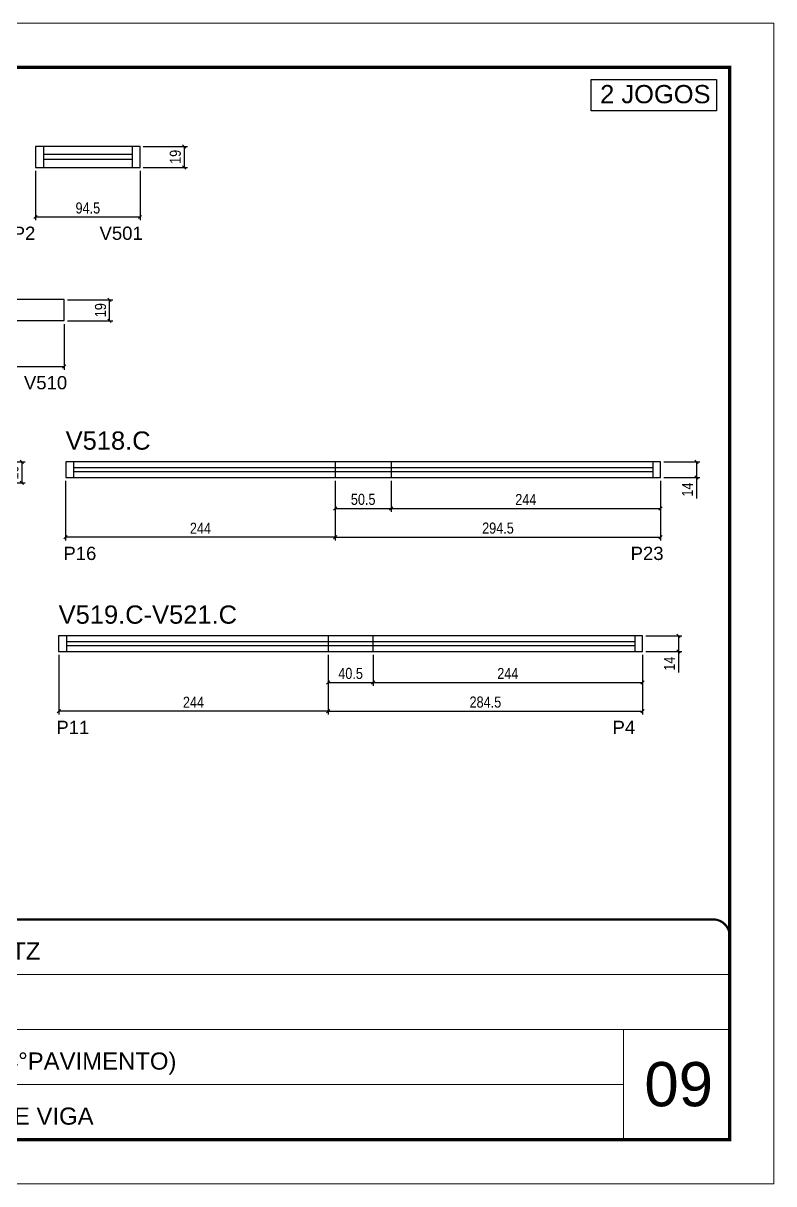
# Model space of a CAD drawing. Extents: x 3245 to 12416, y 917 to 10295.
# Drawn here: x 4051 to 4730, y 6660 to 7710 of the extents above; entities that cross this region are included whole.
import ezdxf

# ---------------------------------------------------------------- set-up
doc = ezdxf.new("R2010")
doc.units = 0
doc.linetypes.add('CONTINUO', pattern=[0])
doc.linetypes.add('DASHED', pattern=[0.75, 0.5, -0.25])
for name, color, linetype in [('5', 5, 'Continuous'), ('COTA', 241, 'Continuous'), ('NOMENCLATURA', 7, 'Continuous'), ('Painéis', 200, 'Continuous'), ('SARR_2.2x7', 40, 'Continuous'), ('SARR_EDITAR', 141, 'Continuous')]:
    doc.layers.add(name, color=color, linetype=linetype)
for name, color, linetype, lineweight in [('CARIMBO', 255, 'Continuous', 9), ('Folhas', 255, 'Continuous', 9), ('SARRAFO DE PRESSAO', 251, 'DASHED', 9)]:
    doc.layers.add(name, color=color, linetype=linetype, lineweight=lineweight)
doc.styles.add('ARIAL', font='arial.ttf')
doc.styles.add('COTA TECNICA', font='techl___.ttf', dxfattribs={"height": 10})
doc.styles.add('COTA TECNICA-50', font='techl___.ttf', dxfattribs={"height": 10})
doc.styles.get("Standard").update_dxf_attribs({"font": 'arial.ttf'})
doc.dimstyles.new('COTA PAINEL-50', dxfattribs={"dimtxt": 10, "dimasz": 3, "dimexe": 3, "dimexo": 3, "dimgap": 3, "dimtad": 1, "dimdec": 1, "dimzin": 12, "dimdsep": 46, "dimtxsty": 'COTA TECNICA-50', "dimblk1": 'OBLIQUE', "dimblk2": 'OBLIQUE', "dimsah": 1, "dimcen": 0.9, "dimclrd": 4, "dimclre": 4, "dimclrt": 240, "dimadec": 1, "dimazin": 3, "dimtfac": 1, "dimtdec": 1, "dimtmove": 0, "dimatfit": 3, "dimfxl": 1, "dimtolj": 1, "dimtzin": 12, "dimarcsym": 0})
doc.dimstyles.new('PAINEL', dxfattribs={"dimtxt": 10, "dimasz": 3, "dimexe": 3, "dimexo": 3, "dimgap": 3, "dimtad": 1, "dimdec": 1, "dimzin": 12, "dimdsep": 46, "dimtxsty": 'COTA TECNICA', "dimblk1": 'OBLIQUE', "dimblk2": 'OBLIQUE', "dimsah": 1, "dimcen": 0.9, "dimclrd": 4, "dimclre": 4, "dimclrt": 240, "dimadec": 1, "dimazin": 3, "dimtfac": 1, "dimtdec": 1, "dimtmove": 0, "dimatfit": 3, "dimfxl": 1, "dimtolj": 1, "dimtzin": 12, "dimarcsym": 0})

# ---------------------------------------------------------------- blocks, each defined once
blk = doc.blocks.new('9999999999')
at = {"color": 30, "linetype": 'CONTINUO'}
for p, q in [((98564.6, 34379.6), (99584, 34379.6)), ((98564.6, 34329.8), (99488, 34329.8)), ((99584, 34329.8), (99488, 34329.8)), ((99488, 34329.8), (99488, 34230.2)), ((98564.6, 34280), (99488, 34280))]:
    blk.add_line(p, q, dxfattribs=at)
at = {"color": 30, "linetype": 'CONTINUO', "const_width": 2}
blk.add_lwpolyline([(99584, 34230.2), (99584, 34414.4, 0.414214), (99569, 34429.4), (98229, 34429.4, 0.414214), (98214, 34414.4), (98214, 34245.2, 0.414214), (98229, 34230.2), (99584, 34230.2)], format="xyb", dxfattribs=at)
at = {"layer": 'Folhas'}
blk.add_lwpolyline([(98139, 34190.2), (99624, 34190.2), (99624, 35240.2), (98139, 35240.2)], close=True, dxfattribs=at)
at = {"layer": 'Folhas', "color": 30, "const_width": 3}
blk.add_lwpolyline([(98214, 34230.2), (99584, 34230.2), (99584, 35200.2), (98214, 35200.2)], close=True, dxfattribs=at)
at = {"color": 7, "linetype": 'Continuous', "ltscale": 5, "style": 'ARIAL'}
for s, height, p in [('SCHWARTZ', 15.48, (98837.7, 34393.1)), ('TIPO (3°/4°PAVIMENTO)', 15.483, (98837.7, 34293.5)), ('FUNDO DE VIGA', 15.483, (98837.7, 34243.7))]:
    blk.add_text(s, height=height, dxfattribs=at).set_placement(p)
blk = doc.blocks.new('_Oblique')
at = {"color": 0, "linetype": 'ByBlock', "lineweight": -2}
blk.add_line((-0.5, -0.5), (0.5, 0.5), dxfattribs=at)
blk = doc.blocks.new('*D250')
at = {"layer": 'COTA', "color": 4, "linetype": 'ByBlock', "lineweight": -2, "transparency": 16777216}
for p, q in [((4062.2, 7576.7), (4062.2, 7531.8)), ((4156.7, 7576.7), (4156.7, 7531.8)), ((4156.7, 7534.8), (4062.2, 7534.8))]:
    blk.add_line(p, q, dxfattribs=at)
at = {"layer": 'Defpoints', "color": 0, "linetype": 'ByBlock', "transparency": 16777216}
for p in [(4062.2, 7579.7), (4156.7, 7579.7), (4062.2, 7534.8)]:
    blk.add_point(p, dxfattribs=at)
at = {"layer": 'COTA', "color": 4, "linetype": 'ByBlock', "lineweight": -2, "transparency": 16777216, "xscale": 3, "yscale": 3, "zscale": 3, "rotation": 180}
blk.add_blockref('_Oblique', (4062.2, 7534.8), dxfattribs=at)
at = {"layer": 'COTA', "color": 4, "linetype": 'ByBlock', "lineweight": -2, "transparency": 16777216, "xscale": 3, "yscale": 3, "zscale": 3}
blk.add_blockref('_Oblique', (4156.7, 7534.8), dxfattribs=at)
at = {"layer": 'COTA', "color": 240, "linetype": 'ByBlock', "transparency": 16777216, "insert": (4109.5, 7542.9), "char_height": 10, "attachment_point": 5, "style": 'COTA TECNICA-50'}
blk.add_mtext('\\A1;94.5', dxfattribs=at)
blk = doc.blocks.new('*D251')
at = {"layer": 'COTA', "color": 4, "linetype": 'ByBlock', "lineweight": -2, "transparency": 16777216}
for p, q in [((4159.7, 7598.7), (4199.8, 7598.7)), ((4196.8, 7598.7), (4196.8, 7579.7)), ((4159.7, 7579.7), (4199.8, 7579.7))]:
    blk.add_line(p, q, dxfattribs=at)
at = {"layer": 'Defpoints', "color": 0, "linetype": 'ByBlock', "transparency": 16777216}
for p in [(4156.7, 7598.7), (4156.7, 7579.7), (4196.8, 7579.7)]:
    blk.add_point(p, dxfattribs=at)
at = {"layer": 'COTA', "color": 4, "linetype": 'ByBlock', "lineweight": -2, "transparency": 16777216, "xscale": 3, "yscale": 3, "zscale": 3}
for p, rotation in [((4196.8, 7598.7), 90), ((4196.8, 7579.7), 270)]:
    blk.add_blockref('_Oblique', p, dxfattribs=dict(at, rotation=rotation))
at = {"layer": 'COTA', "color": 240, "linetype": 'ByBlock', "transparency": 16777216, "insert": (4188.7, 7589.2), "char_height": 10, "attachment_point": 5, "rotation": 90, "style": 'COTA TECNICA-50'}
blk.add_mtext('\\A1;19', dxfattribs=at)
blk = doc.blocks.new('*D253')
at = {"layer": 'COTA', "color": 4, "linetype": 'ByBlock', "lineweight": -2, "transparency": 16777216}
for p, q in [((3844, 7438), (3844, 7396.6)), ((4088, 7438), (4088, 7396.6)), ((3844, 7399.6), (4088, 7399.6))]:
    blk.add_line(p, q, dxfattribs=at)
at = {"layer": 'Defpoints', "color": 0, "linetype": 'ByBlock', "transparency": 16777216}
for p in [(3844, 7441), (4088, 7441), (4088, 7399.6)]:
    blk.add_point(p, dxfattribs=at)
at = {"layer": 'COTA', "color": 4, "linetype": 'ByBlock', "lineweight": -2, "transparency": 16777216, "xscale": 3, "yscale": 3, "zscale": 3, "rotation": 180}
blk.add_blockref('_Oblique', (3844, 7399.6), dxfattribs=at)
at = {"layer": 'COTA', "color": 4, "linetype": 'ByBlock', "lineweight": -2, "transparency": 16777216, "xscale": 3, "yscale": 3, "zscale": 3}
blk.add_blockref('_Oblique', (4088, 7399.6), dxfattribs=at)
at = {"layer": 'COTA', "color": 240, "linetype": 'ByBlock', "transparency": 16777216, "insert": (3966, 7407.7), "char_height": 10, "attachment_point": 5, "style": 'COTA TECNICA-50'}
blk.add_mtext('\\A1;244', dxfattribs=at)
blk = doc.blocks.new('*D254')
at = {"layer": 'COTA', "color": 4, "lineweight": -2, "transparency": 16777216}
for p, q in [((4091, 7460), (4132.1, 7460)), ((4129.1, 7441), (4129.1, 7460)), ((4091, 7441), (4132.1, 7441))]:
    blk.add_line(p, q, dxfattribs=at)
at = {"layer": 'Defpoints', "color": 0, "transparency": 16777216}
for p in [(4088, 7460), (4129.1, 7460), (4088, 7441)]:
    blk.add_point(p, dxfattribs=at)
at = {"layer": 'COTA', "color": 4, "lineweight": -2, "transparency": 16777216, "xscale": 3, "yscale": 3, "zscale": 3}
for p, rotation in [((4129.1, 7460), 90), ((4129.1, 7441), 270)]:
    blk.add_blockref('_Oblique', p, dxfattribs=dict(at, rotation=rotation))
at = {"layer": 'COTA', "color": 240, "transparency": 16777216, "insert": (4121, 7450.5), "char_height": 10, "attachment_point": 5, "rotation": 90, "style": 'COTA TECNICA'}
blk.add_mtext('\\A1;19', dxfattribs=at)
blk = doc.blocks.new('*D258')
at = {"layer": 'COTA', "color": 4, "lineweight": -2, "transparency": 16777216}
for p, q in [((4020.4, 7313.2), (4052.8, 7313.2)), ((4049.8, 7313.2), (4049.8, 7294.2)), ((4020.4, 7294.2), (4052.8, 7294.2))]:
    blk.add_line(p, q, dxfattribs=at)
at = {"layer": 'Defpoints', "color": 0, "transparency": 16777216}
for p in [(4017.4, 7313.2), (4017.4, 7294.2), (4049.8, 7294.2)]:
    blk.add_point(p, dxfattribs=at)
at = {"layer": 'COTA', "color": 4, "lineweight": -2, "transparency": 16777216, "xscale": 3, "yscale": 3, "zscale": 3}
for p, rotation in [((4049.8, 7313.2), 90), ((4049.8, 7294.2), 270)]:
    blk.add_blockref('_Oblique', p, dxfattribs=dict(at, rotation=rotation))
at = {"layer": 'COTA', "color": 240, "transparency": 16777216, "insert": (4041.7, 7303.7), "char_height": 10, "attachment_point": 5, "rotation": 90, "style": 'COTA TECNICA'}
blk.add_mtext('\\A1;19', dxfattribs=at)
blk = doc.blocks.new('*D267')
at = {"layer": 'COTA', "color": 4, "linetype": 'ByBlock', "lineweight": -2, "transparency": 16777216}
for p, q in [((4089.4, 7296.2), (4089.4, 7242.2)), ((4333.4, 7296.2), (4333.4, 7242.2)), ((4333.4, 7245.2), (4089.4, 7245.2))]:
    blk.add_line(p, q, dxfattribs=at)
at = {"layer": 'Defpoints', "color": 0, "linetype": 'ByBlock', "transparency": 16777216}
for p in [(4089.4, 7299.2), (4333.4, 7299.2), (4089.4, 7245.2)]:
    blk.add_point(p, dxfattribs=at)
at = {"layer": 'COTA', "color": 4, "linetype": 'ByBlock', "lineweight": -2, "transparency": 16777216, "xscale": 3, "yscale": 3, "zscale": 3, "rotation": 180}
blk.add_blockref('_Oblique', (4089.4, 7245.2), dxfattribs=at)
at = {"layer": 'COTA', "color": 4, "linetype": 'ByBlock', "lineweight": -2, "transparency": 16777216, "xscale": 3, "yscale": 3, "zscale": 3}
blk.add_blockref('_Oblique', (4333.4, 7245.2), dxfattribs=at)
at = {"layer": 'COTA', "color": 240, "linetype": 'ByBlock', "transparency": 16777216, "insert": (4211.4, 7253.2), "char_height": 10, "attachment_point": 5, "style": 'COTA TECNICA-50'}
blk.add_mtext('\\A1;244', dxfattribs=at)
blk = doc.blocks.new('*D268')
at = {"layer": 'COTA', "color": 4, "linetype": 'ByBlock', "lineweight": -2, "transparency": 16777216}
for p, q in [((4333.4, 7296.2), (4333.4, 7242.2)), ((4627.9, 7296.2), (4627.9, 7242.2)), ((4333.4, 7245.2), (4627.9, 7245.2))]:
    blk.add_line(p, q, dxfattribs=at)
at = {"layer": 'Defpoints', "color": 0, "linetype": 'ByBlock', "transparency": 16777216}
for p in [(4333.4, 7299.2), (4627.9, 7299.2), (4627.9, 7245.2)]:
    blk.add_point(p, dxfattribs=at)
at = {"layer": 'COTA', "color": 4, "linetype": 'ByBlock', "lineweight": -2, "transparency": 16777216, "xscale": 3, "yscale": 3, "zscale": 3, "rotation": 180}
blk.add_blockref('_Oblique', (4333.4, 7245.2), dxfattribs=at)
at = {"layer": 'COTA', "color": 4, "linetype": 'ByBlock', "lineweight": -2, "transparency": 16777216, "xscale": 3, "yscale": 3, "zscale": 3}
blk.add_blockref('_Oblique', (4627.9, 7245.2), dxfattribs=at)
at = {"layer": 'COTA', "color": 240, "linetype": 'ByBlock', "transparency": 16777216, "insert": (4480.7, 7253.3), "char_height": 10, "attachment_point": 5, "style": 'COTA TECNICA-50'}
blk.add_mtext('\\A1;294.5', dxfattribs=at)
blk = doc.blocks.new('*D269')
at = {"layer": 'COTA', "color": 4, "linetype": 'ByBlock', "lineweight": -2, "transparency": 16777216}
for p, q in [((4333.4, 7296.2), (4333.4, 7268.2)), ((4383.9, 7296.2), (4383.9, 7268.2)), ((4333.4, 7271.2), (4383.9, 7271.2))]:
    blk.add_line(p, q, dxfattribs=at)
at = {"layer": 'Defpoints', "color": 0, "linetype": 'ByBlock', "transparency": 16777216}
for p in [(4333.4, 7299.2), (4383.9, 7299.2), (4383.9, 7271.2)]:
    blk.add_point(p, dxfattribs=at)
at = {"layer": 'COTA', "color": 4, "linetype": 'ByBlock', "lineweight": -2, "transparency": 16777216, "xscale": 3, "yscale": 3, "zscale": 3, "rotation": 180}
blk.add_blockref('_Oblique', (4333.4, 7271.2), dxfattribs=at)
at = {"layer": 'COTA', "color": 4, "linetype": 'ByBlock', "lineweight": -2, "transparency": 16777216, "xscale": 3, "yscale": 3, "zscale": 3}
blk.add_blockref('_Oblique', (4383.9, 7271.2), dxfattribs=at)
at = {"layer": 'COTA', "color": 240, "linetype": 'ByBlock', "transparency": 16777216, "insert": (4358.7, 7279.3), "char_height": 10, "attachment_point": 5, "style": 'COTA TECNICA-50'}
blk.add_mtext('\\A1;50.5', dxfattribs=at)
blk = doc.blocks.new('*D270')
at = {"layer": 'COTA', "color": 4, "linetype": 'ByBlock', "lineweight": -2, "transparency": 16777216}
for p, q in [((4383.9, 7296.2), (4383.9, 7268.2)), ((4627.9, 7296.2), (4627.9, 7268.2)), ((4383.9, 7271.2), (4627.9, 7271.2))]:
    blk.add_line(p, q, dxfattribs=at)
at = {"layer": 'Defpoints', "color": 0, "linetype": 'ByBlock', "transparency": 16777216}
for p in [(4383.9, 7299.2), (4627.9, 7299.2), (4627.9, 7271.2)]:
    blk.add_point(p, dxfattribs=at)
at = {"layer": 'COTA', "color": 4, "linetype": 'ByBlock', "lineweight": -2, "transparency": 16777216, "xscale": 3, "yscale": 3, "zscale": 3, "rotation": 180}
blk.add_blockref('_Oblique', (4383.9, 7271.2), dxfattribs=at)
at = {"layer": 'COTA', "color": 4, "linetype": 'ByBlock', "lineweight": -2, "transparency": 16777216, "xscale": 3, "yscale": 3, "zscale": 3}
blk.add_blockref('_Oblique', (4627.9, 7271.2), dxfattribs=at)
at = {"layer": 'COTA', "color": 240, "linetype": 'ByBlock', "transparency": 16777216, "insert": (4505.9, 7279.2), "char_height": 10, "attachment_point": 5, "style": 'COTA TECNICA-50'}
blk.add_mtext('\\A1;244', dxfattribs=at)
blk = doc.blocks.new('*D266')
at = {"layer": 'COTA', "color": 4, "lineweight": -2, "transparency": 16777216}
for p, q in [((4630.9, 7313.2), (4663.3, 7313.2)), ((4660.3, 7313.2), (4660.3, 7299.2)), ((4630.9, 7299.2), (4663.3, 7299.2)), ((4660.3, 7299.2), (4660.3, 7280.1))]:
    blk.add_line(p, q, dxfattribs=at)
at = {"layer": 'Defpoints', "color": 0, "transparency": 16777216}
for p in [(4627.9, 7313.2), (4627.9, 7299.2), (4660.3, 7299.2)]:
    blk.add_point(p, dxfattribs=at)
at = {"layer": 'COTA', "color": 4, "lineweight": -2, "transparency": 16777216, "xscale": 3, "yscale": 3, "zscale": 3}
for p, rotation in [((4660.3, 7313.2), 90), ((4660.3, 7299.2), 270)]:
    blk.add_blockref('_Oblique', p, dxfattribs=dict(at, rotation=rotation))
at = {"layer": 'COTA', "color": 240, "transparency": 16777216, "insert": (4652.2, 7288.2), "char_height": 10, "attachment_point": 5, "rotation": 90, "style": 'COTA TECNICA'}
blk.add_mtext('\\A1;14', dxfattribs=at)
blk = doc.blocks.new('*D275')
at = {"layer": 'COTA', "color": 4, "linetype": 'ByBlock', "lineweight": -2, "transparency": 16777216}
for p, q in [((4083.1, 7138.8), (4083.1, 7084.7)), ((4327.1, 7138.8), (4327.1, 7084.7)), ((4327.1, 7087.7), (4083.1, 7087.7))]:
    blk.add_line(p, q, dxfattribs=at)
at = {"layer": 'Defpoints', "color": 0, "linetype": 'ByBlock', "transparency": 16777216}
for p in [(4083.1, 7141.8), (4327.1, 7141.8), (4083.1, 7087.7)]:
    blk.add_point(p, dxfattribs=at)
at = {"layer": 'COTA', "color": 4, "linetype": 'ByBlock', "lineweight": -2, "transparency": 16777216, "xscale": 3, "yscale": 3, "zscale": 3, "rotation": 180}
blk.add_blockref('_Oblique', (4083.1, 7087.7), dxfattribs=at)
at = {"layer": 'COTA', "color": 4, "linetype": 'ByBlock', "lineweight": -2, "transparency": 16777216, "xscale": 3, "yscale": 3, "zscale": 3}
blk.add_blockref('_Oblique', (4327.1, 7087.7), dxfattribs=at)
at = {"layer": 'COTA', "color": 240, "linetype": 'ByBlock', "transparency": 16777216, "insert": (4205.1, 7095.8), "char_height": 10, "attachment_point": 5, "style": 'COTA TECNICA-50'}
blk.add_mtext('\\A1;244', dxfattribs=at)
blk = doc.blocks.new('*D276')
at = {"layer": 'COTA', "color": 4, "linetype": 'ByBlock', "lineweight": -2, "transparency": 16777216}
for p, q in [((4327.1, 7138.8), (4327.1, 7084.7)), ((4611.6, 7138.8), (4611.6, 7084.7)), ((4327.1, 7087.7), (4611.6, 7087.7))]:
    blk.add_line(p, q, dxfattribs=at)
at = {"layer": 'Defpoints', "color": 0, "linetype": 'ByBlock', "transparency": 16777216}
for p in [(4327.1, 7141.8), (4611.6, 7141.8), (4611.6, 7087.7)]:
    blk.add_point(p, dxfattribs=at)
at = {"layer": 'COTA', "color": 4, "linetype": 'ByBlock', "lineweight": -2, "transparency": 16777216, "xscale": 3, "yscale": 3, "zscale": 3, "rotation": 180}
blk.add_blockref('_Oblique', (4327.1, 7087.7), dxfattribs=at)
at = {"layer": 'COTA', "color": 4, "linetype": 'ByBlock', "lineweight": -2, "transparency": 16777216, "xscale": 3, "yscale": 3, "zscale": 3}
blk.add_blockref('_Oblique', (4611.6, 7087.7), dxfattribs=at)
at = {"layer": 'COTA', "color": 240, "linetype": 'ByBlock', "transparency": 16777216, "insert": (4469.3, 7095.9), "char_height": 10, "attachment_point": 5, "style": 'COTA TECNICA-50'}
blk.add_mtext('\\A1;284.5', dxfattribs=at)
blk = doc.blocks.new('*D272')
at = {"layer": 'COTA', "color": 4, "linetype": 'ByBlock', "lineweight": -2, "transparency": 16777216}
for p, q in [((4327.1, 7138.8), (4327.1, 7110.7)), ((4367.6, 7138.8), (4367.6, 7110.7)), ((4327.1, 7113.7), (4367.6, 7113.7))]:
    blk.add_line(p, q, dxfattribs=at)
at = {"layer": 'Defpoints', "color": 0, "linetype": 'ByBlock', "transparency": 16777216}
for p in [(4327.1, 7141.8), (4367.6, 7141.8), (4367.6, 7113.7)]:
    blk.add_point(p, dxfattribs=at)
at = {"layer": 'COTA', "color": 4, "linetype": 'ByBlock', "lineweight": -2, "transparency": 16777216, "xscale": 3, "yscale": 3, "zscale": 3, "rotation": 180}
blk.add_blockref('_Oblique', (4327.1, 7113.7), dxfattribs=at)
at = {"layer": 'COTA', "color": 4, "linetype": 'ByBlock', "lineweight": -2, "transparency": 16777216, "xscale": 3, "yscale": 3, "zscale": 3}
blk.add_blockref('_Oblique', (4367.6, 7113.7), dxfattribs=at)
at = {"layer": 'COTA', "color": 240, "linetype": 'ByBlock', "transparency": 16777216, "insert": (4347.3, 7121.8), "char_height": 10, "attachment_point": 5, "style": 'COTA TECNICA-50'}
blk.add_mtext('\\A1;40.5', dxfattribs=at)
blk = doc.blocks.new('*D273')
at = {"layer": 'COTA', "color": 4, "linetype": 'ByBlock', "lineweight": -2, "transparency": 16777216}
for p, q in [((4367.6, 7138.8), (4367.6, 7110.7)), ((4611.6, 7138.8), (4611.6, 7110.7)), ((4367.6, 7113.7), (4611.6, 7113.7))]:
    blk.add_line(p, q, dxfattribs=at)
at = {"layer": 'Defpoints', "color": 0, "linetype": 'ByBlock', "transparency": 16777216}
for p in [(4367.6, 7141.8), (4611.6, 7141.8), (4611.6, 7113.7)]:
    blk.add_point(p, dxfattribs=at)
at = {"layer": 'COTA', "color": 4, "linetype": 'ByBlock', "lineweight": -2, "transparency": 16777216, "xscale": 3, "yscale": 3, "zscale": 3, "rotation": 180}
blk.add_blockref('_Oblique', (4367.6, 7113.7), dxfattribs=at)
at = {"layer": 'COTA', "color": 4, "linetype": 'ByBlock', "lineweight": -2, "transparency": 16777216, "xscale": 3, "yscale": 3, "zscale": 3}
blk.add_blockref('_Oblique', (4611.6, 7113.7), dxfattribs=at)
at = {"layer": 'COTA', "color": 240, "linetype": 'ByBlock', "transparency": 16777216, "insert": (4489.6, 7121.8), "char_height": 10, "attachment_point": 5, "style": 'COTA TECNICA-50'}
blk.add_mtext('\\A1;244', dxfattribs=at)
blk = doc.blocks.new('*D274')
at = {"layer": 'COTA', "color": 4, "lineweight": -2, "transparency": 16777216}
for p, q in [((4614.6, 7155.8), (4647, 7155.8)), ((4644, 7155.8), (4644, 7141.8)), ((4614.6, 7141.8), (4647, 7141.8)), ((4644, 7141.8), (4644, 7122.7))]:
    blk.add_line(p, q, dxfattribs=at)
at = {"layer": 'Defpoints', "color": 0, "transparency": 16777216}
for p in [(4611.6, 7155.8), (4611.6, 7141.8), (4644, 7141.8)]:
    blk.add_point(p, dxfattribs=at)
at = {"layer": 'COTA', "color": 4, "lineweight": -2, "transparency": 16777216, "xscale": 3, "yscale": 3, "zscale": 3}
for p, rotation in [((4644, 7155.8), 90), ((4644, 7141.8), 270)]:
    blk.add_blockref('_Oblique', p, dxfattribs=dict(at, rotation=rotation))
at = {"layer": 'COTA', "color": 240, "transparency": 16777216, "insert": (4635.9, 7130.7), "char_height": 10, "attachment_point": 5, "rotation": 90, "style": 'COTA TECNICA'}
blk.add_mtext('\\A1;14', dxfattribs=at)

msp = doc.modelspace()

# ---------------------------------------------------------------- linework, layer by layer
at = {"layer": 'NOMENCLATURA', "linetype": 'Continuous'}
msp.add_lwpolyline([(4565.13, 7659.32), (4678.52, 7659.32), (4678.52, 7630.85), (4565.13, 7630.85)], close=True, dxfattribs=at)
at = {"layer": 'Painéis', "linetype": 'Continuous'}
for p, q in [((4088.02, 7460.02), (3467.02, 7460.02)), ((4088.02, 7441.02), (4088.02, 7460.02)), ((3467.02, 7441.02), (4088.02, 7441.02)), ((4333.43, 7313.23), (4333.43, 7299.23)), ((4383.93, 7313.23), (4383.93, 7299.23)), ((4327.08, 7155.78), (4327.08, 7141.78)), ((4367.58, 7155.78), (4367.58, 7141.78))]:
    msp.add_line(p, q, dxfattribs=at)
for points in [[(4156.72, 7598.69), (4062.22, 7598.69), (4062.22, 7579.69), (4156.72, 7579.69)], [(4627.93, 7313.23), (4089.43, 7313.23), (4089.43, 7299.23), (4627.93, 7299.23)], [(4611.58, 7155.78), (4083.08, 7155.78), (4083.08, 7141.78), (4611.58, 7141.78)]]:
    msp.add_lwpolyline(points, close=True, dxfattribs=at)
at = {"layer": 'SARR_2.2x7', "linetype": 'Continuous'}
for p, q in [((4069.22, 7598.69), (4069.22, 7579.69)), ((4069.22, 7591.69), (4149.72, 7591.69)), ((4149.72, 7598.69), (4149.72, 7579.69)), ((4149.72, 7586.69), (4069.22, 7586.69)), ((4096.43, 7313.23), (4096.43, 7299.23)), ((4620.93, 7313.23), (4620.93, 7299.23)), ((4090.08, 7155.78), (4090.08, 7141.78)), ((4604.58, 7155.78), (4604.58, 7141.78))]:
    msp.add_line(p, q, dxfattribs=at)
at = {"layer": 'SARR_EDITAR', "linetype": 'Continuous'}
for p, q in [((4096.43, 7308.23), (4333.43, 7308.23)), ((4333.43, 7308.23), (4620.93, 7308.23)), ((4333.43, 7304.23), (4096.43, 7304.23)), ((4620.93, 7304.23), (4333.43, 7304.23)), ((4090.08, 7150.78), (4327.08, 7150.78)), ((4327.08, 7150.78), (4604.58, 7150.78)), ((4327.08, 7146.78), (4090.08, 7146.78)), ((4604.58, 7146.78), (4327.08, 7146.78))]:
    msp.add_line(p, q, dxfattribs=at)

# ---------------------------------------------------------------- block references
at = {"layer": 'SARRAFO DE PRESSAO', "color": 6, "linetype": 'ByBlock'}
msp.add_blockref('9999999999', (-94893.63, -27530.07), dxfattribs=at)

# ---------------------------------------------------------------- texts
at = {"layer": '5', "linetype": 'Continuous'}
for s, rotation, p in [('P2', 0.00004, (4041.47, 7514.11)), ('V501', 0.00004, (4120.07, 7514.11)), ('V510', 0.00004, (4051.64, 7378.93)), ('P16', 359.99996, (4087.37, 7224.48)), ('P23', 359.99996, (4600.73, 7224.48)), ('P11', 359.99996, (4081.02, 7067.03)), ('P4', 359.99996, (4584.39, 7067.03))]:
    msp.add_text(s, height=12, rotation=rotation, dxfattribs=at).set_placement(p)
at = {"layer": 'CARIMBO', "style": 'ARIAL'}
msp.add_text('09', height=40, dxfattribs=at).set_placement((4613.2, 6730.27))
at = {"layer": 'NOMENCLATURA', "linetype": 'Continuous'}
for s, p in [('2 JOGOS', (4573.19, 7637.72)), ('V518.C', (4089.43, 7324.3)), ('V519.C-V521.C', (4083.08, 7166.85))]:
    msp.add_text(s, height=16.5, dxfattribs=at).set_placement(p)

# ---------------------------------------------------------------- dimensions: what is measured, and where the dimension line sits
at = {"layer": 'COTA', "linetype": 'ByBlock'}
for base, p1, p2, angle, picture, middle in [((4196.75, 7579.69), (4156.72, 7598.69), (4156.72, 7579.69), 90, '*D251', (4188.67, 7589.19)), ((4062.22, 7534.81), (4156.72, 7579.69), (4062.22, 7579.69), 180, '*D250', (4109.47, 7542.95)), ((4089.43, 7245.18), (4333.43, 7299.23), (4089.43, 7299.23), 180, '*D267', (4211.43, 7253.25)), ((4083.08, 7087.73), (4327.08, 7141.78), (4083.08, 7141.78), 180, '*D275', (4205.08, 7095.8))]:
    dim = msp.add_linear_dim(base=base, p1=p1, p2=p2, angle=angle, dimstyle='COTA PAINEL-50', override={"dimarcsym": 1}, dxfattribs=at)
    dim.commit()
    dim.dimension.update_dxf_attribs({"geometry": picture, "text_midpoint": middle})
at = {"layer": 'COTA'}
for base, p1, p2, picture, middle in [((4129.08, 7460.02), (4088.02, 7441.02), (4088.02, 7460.02), '*D254', (4120.99, 7450.52)), ((4049.76, 7294.23), (4017.4, 7313.23), (4017.4, 7294.23), '*D258', (4041.68, 7303.73)), ((4660.29, 7299.23), (4627.93, 7313.23), (4627.93, 7299.23), '*D266', (4652.22, 7288.17)), ((4643.95, 7141.78), (4611.58, 7155.78), (4611.58, 7141.78), '*D274', (4635.88, 7130.72))]:
    dim = msp.add_linear_dim(base=base, p1=p1, p2=p2, angle=90, dimstyle='PAINEL', dxfattribs=at)
    dim.commit()
    dim.dimension.update_dxf_attribs({"geometry": picture, "text_midpoint": middle})
at = {"layer": 'COTA', "linetype": 'ByBlock'}
for base, p1, p2, override, picture, middle in [((4088.02, 7399.63), (3844.02, 7441.02), (4088.02, 7441.02), {"dimtmove": 1, "dimarcsym": 1}, '*D253', (3966.02, 7407.7)), ((4627.93, 7245.18), (4333.43, 7299.23), (4627.93, 7299.23), {"dimarcsym": 1}, '*D268', (4480.68, 7253.32)), ((4383.93, 7271.17), (4333.43, 7299.23), (4383.93, 7299.23), {"dimarcsym": 1}, '*D269', (4358.68, 7279.28)), ((4627.93, 7271.17), (4383.93, 7299.23), (4627.93, 7299.23), {"dimtmove": 1, "dimarcsym": 1}, '*D270', (4505.93, 7279.25)), ((4611.58, 7087.73), (4327.08, 7141.78), (4611.58, 7141.78), {"dimarcsym": 1}, '*D276', (4469.33, 7095.86)), ((4367.58, 7113.72), (4327.08, 7141.78), (4367.58, 7141.78), {"dimarcsym": 1}, '*D272', (4347.33, 7121.83)), ((4611.58, 7113.72), (4367.58, 7141.78), (4611.58, 7141.78), {"dimtmove": 1, "dimarcsym": 1}, '*D273', (4489.58, 7121.8))]:
    dim = msp.add_linear_dim(base=base, p1=p1, p2=p2, dimstyle='COTA PAINEL-50', override=override, dxfattribs=at)
    dim.commit()
    dim.dimension.update_dxf_attribs({"geometry": picture, "text_midpoint": middle})

doc.saveas('drawing.dxf')
